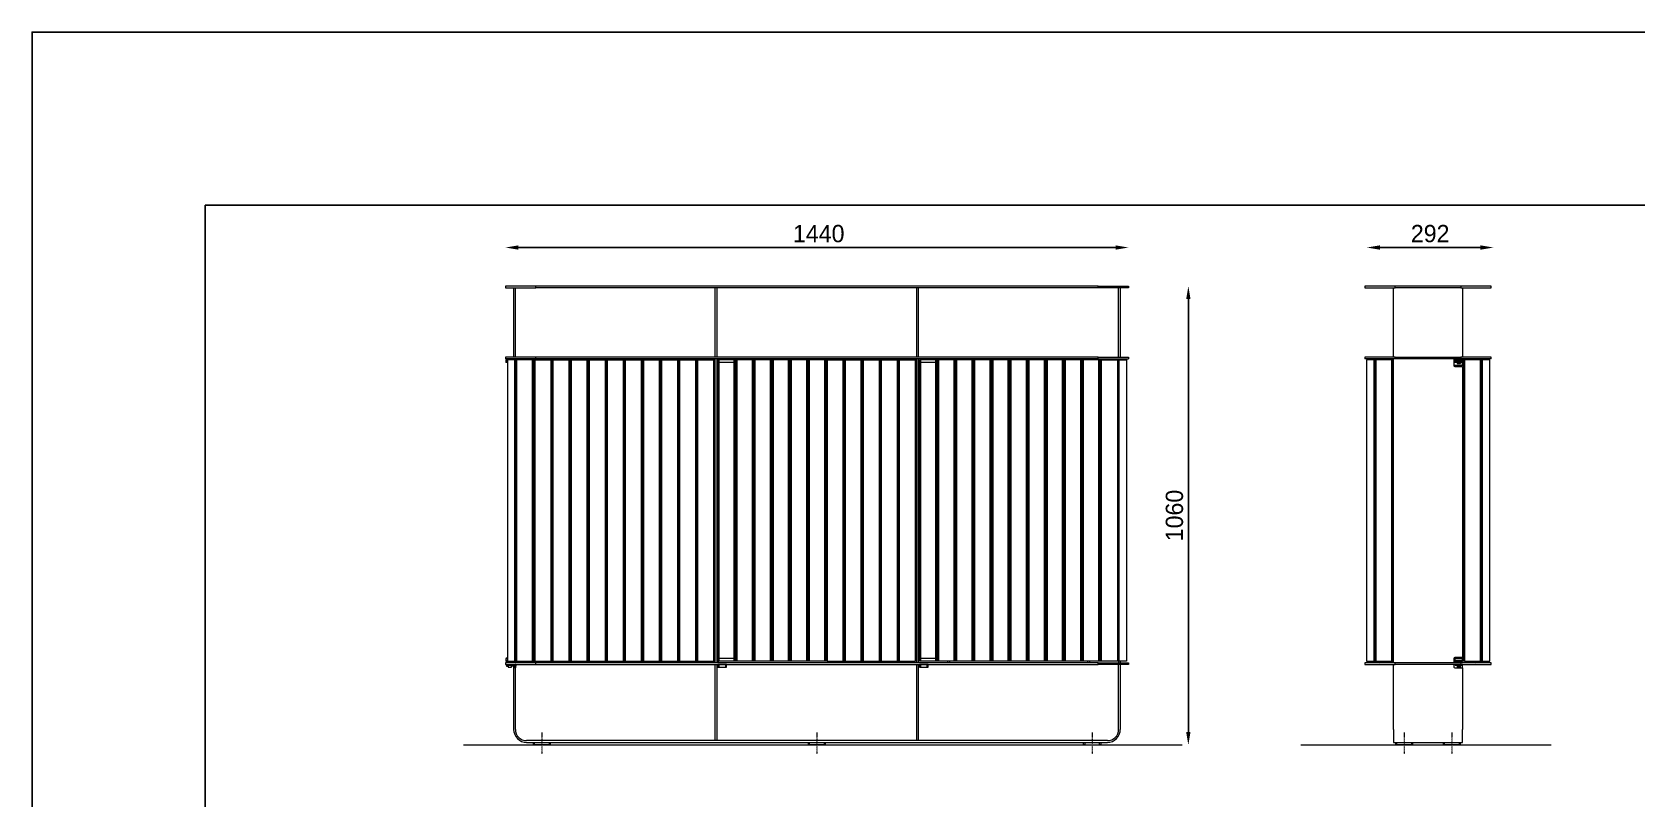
# Model space of a CAD drawing. Header units: millimetres. Extents: x 5064 to 11004, y 3085 to 7285.
# Drawn here: x 5064 to 8773, y 5514 to 7285 of the extents above; entities that cross this region are included whole.
import ezdxf

# ---------------------------------------------------------------- set-up
doc = ezdxf.new("R2010")
doc.units = ezdxf.units.MM
doc.header["$LTSCALE"] = 0.3
doc.linetypes.add('DashDot', pattern=[15, 9, -3, 0, -3])
doc.linetypes.add('INCONTINUOUS', pattern=[200000.001, 200000, -0.001])
for name, color, linetype in [('KOTY', 3, 'INCONTINUOUS'), ('OSY', 7, 'Continuous'), ('POSTAVY ATD', 8, 'Continuous')]:
    doc.layers.add(name, color=color, linetype=linetype)
doc.layers.add('Nekreslit', color=6, linetype='Continuous', plot=False)
doc.dimstyles.new('PROFI_CSN', dxfattribs={"dimscale": 0, "dimtxt": 3.5, "dimasz": 3, "dimexe": 1, "dimexo": 0, "dimgap": 1.5, "dimtad": 1, "dimlfac": -1, "dimdsep": 46, "dimtxsty": 'Standard', "dimcen": 0, "dimdle": 1, "dimclrd": 256, "dimclre": 256, "dimclrt": 256, "dimadec": 0, "dimazin": 0, "dimtfac": 0.6, "dimtmove": 0, "dimatfit": 1, "dimfxl": 1, "dimtolj": 1, "dimarcsym": 0})

# ---------------------------------------------------------------- blocks, each defined once
blk = doc.blocks.new('*D133')
at = {"layer": 'Defpoints', "color": 0, "transparency": 16777216}
for p in [(8441.1, 6787.7), (8149.1, 6698.7), (8441.1, 6698.7)]:
    blk.add_point(p, dxfattribs=at)
at = {"layer": 'KOTY', "color": 7, "lineweight": -2, "transparency": 16777216}
blk.add_line((8179.1, 6787.7), (8411.1, 6787.7), dxfattribs=at)
at = {"layer": 'KOTY', "color": 7, "transparency": 16777216}
for points in [[(8179.1, 6792.7), (8179.1, 6782.7), (8149.1, 6787.7)], [(8411.1, 6792.7), (8411.1, 6782.7), (8441.1, 6787.7)]]:
    blk.add_solid(points, dxfattribs=at)
at = {"layer": 'KOTY', "color": 7, "lineweight": 15, "transparency": 16777216, "insert": (8295.1, 6819.7), "char_height": 40, "attachment_point": 5}
blk.add_mtext('\\A1;292', dxfattribs=at)
blk = doc.blocks.new('*D184')
at = {"layer": 'Defpoints', "color": 0, "transparency": 16777216}
for p in [(6158.2, 6787.7), (6158.2, 6698.7), (7598.1, 6698.7)]:
    blk.add_point(p, dxfattribs=at)
at = {"layer": 'KOTY', "color": 7, "lineweight": -2, "transparency": 16777216}
blk.add_line((7568.1, 6787.7), (6188.2, 6787.7), dxfattribs=at)
at = {"layer": 'KOTY', "color": 7, "transparency": 16777216}
for points in [[(6188.2, 6792.7), (6188.2, 6782.7), (6158.2, 6787.7)], [(7568.1, 6792.7), (7568.1, 6782.7), (7598.1, 6787.7)]]:
    blk.add_solid(points, dxfattribs=at)
at = {"layer": 'KOTY', "color": 7, "lineweight": 15, "transparency": 16777216, "insert": (6882.2, 6819.7), "char_height": 40, "attachment_point": 5}
blk.add_mtext('\\A1;1440', dxfattribs=at)
blk = doc.blocks.new('*D188')
at = {"layer": 'Defpoints', "color": 0, "transparency": 16777216}
for p in [(7598.1, 6698.7), (7534.1, 5638.7), (7736.3, 5638.7)]:
    blk.add_point(p, dxfattribs=at)
at = {"layer": 'KOTY', "color": 7, "lineweight": -2, "transparency": 16777216}
blk.add_line((7736.3, 6668.7), (7736.3, 5668.7), dxfattribs=at)
at = {"layer": 'KOTY', "color": 7, "transparency": 16777216}
for points in [[(7731.3, 6668.7), (7741.3, 6668.7), (7736.3, 6698.7)], [(7731.3, 5668.7), (7741.3, 5668.7), (7736.3, 5638.7)]]:
    blk.add_solid(points, dxfattribs=at)
at = {"layer": 'KOTY', "color": 7, "lineweight": 15, "transparency": 16777216, "insert": (7704.3, 6168.7), "char_height": 40, "attachment_point": 5, "rotation": 90}
blk.add_mtext('\\A1;1060', dxfattribs=at)

msp = doc.modelspace()

# ---------------------------------------------------------------- linework, layer by layer
at = {"color": 7, "linetype": 'Continuous', "lineweight": 15}
for p, q in [((6158.2, 6698.7), (6158.2, 6694.7)), ((6228.2, 6698.7), (6158.2, 6698.7)), ((6158.2, 6694.7), (6228.2, 6694.7)), ((6177.2, 6694.7), (6177.2, 6534.7)), ((6181.2, 6534.7), (6181.2, 6694.7)), ((6228.2, 6694.7), (6228.2, 6698.7)), ((7528.1, 6698.7), (6228.2, 6698.7)), ((7528.1, 6694.7), (6228.2, 6694.7)), ((6643.1, 6534.7), (6643.1, 6694.7)), ((6647.1, 6534.7), (6647.1, 6694.7)), ((7109.1, 6534.7), (7109.1, 6694.7)), ((7113.1, 6534.7), (7113.1, 6694.7)), ((7528.1, 6694.7), (7528.1, 6698.7)), ((7528.1, 6698.7), (7598.1, 6698.7)), ((7598.1, 6694.7), (7528.1, 6694.7)), ((7575.1, 6534.7), (7575.1, 6694.7)), ((7579.1, 6694.7), (7579.1, 6534.7)), ((7598.1, 6698.7), (7598.1, 6694.7)), ((8144.1, 6698.7), (8144.1, 6694.7)), ((8214.1, 6698.7), (8144.1, 6698.7)), ((8144.1, 6694.7), (8214.1, 6694.7)), ((8210.1, 6534.7), (8210.1, 6694.7)), ((8214.1, 6694.7), (8214.1, 6698.7)), ((8366.1, 6698.7), (8214.1, 6698.7)), ((8366.1, 6694.7), (8214.1, 6694.7)), ((8366.1, 6698.7), (8366.1, 6694.7)), ((8436.1, 6698.7), (8366.1, 6698.7)), ((8366.1, 6694.7), (8436.1, 6694.7)), ((8370.1, 6694.7), (8370.1, 6534.7)), ((8436.1, 6694.7), (8436.1, 6698.7)), ((6158.2, 6534.7), (6158.2, 6530.7)), ((6228.2, 6534.7), (6158.2, 6534.7)), ((6228.2, 6530.7), (6158.2, 6530.7)), ((6159.2, 6528.1), (6159.2, 6526.1)), ((6162.7, 6528.1), (6159.2, 6528.1)), ((6160.9, 6529.1), (6160.9, 6528.1)), ((6160.9, 6529.1), (6175.4, 6529.1)), ((6162.6, 6528.1), (6162.6, 5832.1)), ((6162.7, 6528.1), (6162.6, 6528.1)), ((6162.7, 6528.1), (6162.7, 5832.1)), ((6179.7, 6528.1), (6162.7, 6528.1)), ((6164.2, 6530.7), (6164.2, 6529.1)), ((6172.2, 6529.1), (6172.2, 6530.7)), ((6175.4, 6528.1), (6175.4, 6529.1)), ((6177.2, 6530.7), (6177.2, 6528.1)), ((6179.7, 5832.1), (6179.7, 6528.1)), ((6183.1, 6528.1), (6179.7, 6528.1)), ((6181, 6530.7), (6181, 6530.5)), ((6181.2, 6530.5), (6181, 6530.5)), ((6181.2, 6530.5), (6181.2, 6528.1)), ((6183.1, 6528.1), (6183.2, 6528.1)), ((6183.1, 5832.1), (6183.1, 6528.1)), ((6184, 6528.1), (6183.2, 6528.1)), ((6184, 6528.1), (6184, 5832.1)), ((6220.9, 6528.1), (6184, 6528.1)), ((6220.9, 5832.1), (6220.9, 6528.1)), ((6220.9, 6528.1), (6223.1, 6528.1)), ((6224.9, 6528.1), (6223.1, 6528.1)), ((6223.1, 5832.1), (6223.1, 6528.1)), ((6224.9, 6528.1), (6224.9, 5832.1)), ((6224.9, 6528.1), (6226.9, 6528.1)), ((6226.9, 5832.1), (6226.9, 6528.1)), ((6226.9, 6528.1), (6262.9, 6528.1)), ((6228.2, 6530.7), (6228.2, 6534.7)), ((7528.1, 6534.7), (6228.2, 6534.7)), ((7528.1, 6530.7), (6228.2, 6530.7)), ((6262.9, 6528.1), (6262.9, 5832.1)), ((6262.9, 6528.1), (6264.9, 6528.1)), ((6266.7, 6528.1), (6264.9, 6528.1)), ((6264.9, 5832.1), (6264.9, 6528.1)), ((6266.7, 6528.1), (6266.7, 5832.1)), ((6266.7, 6528.1), (6268.7, 6528.1)), ((6268.7, 5832.1), (6268.7, 6528.1)), ((6268.7, 6528.1), (6304.7, 6528.1)), ((6304.7, 6528.1), (6304.7, 5832.1)), ((6304.7, 6528.1), (6306.7, 6528.1)), ((6308.5, 6528.1), (6306.7, 6528.1)), ((6306.7, 5832.1), (6306.7, 6528.1)), ((6308.5, 6528.1), (6308.5, 5832.1)), ((6308.5, 6528.1), (6310.5, 6528.1)), ((6310.5, 5832.1), (6310.5, 6528.1)), ((6310.5, 6528.1), (6346.5, 6528.1)), ((6346.5, 6528.1), (6346.5, 5832.1)), ((6346.5, 6528.1), (6348.5, 6528.1)), ((6350.3, 6528.1), (6348.5, 6528.1)), ((6348.5, 5832.1), (6348.5, 6528.1)), ((6350.3, 6528.1), (6350.3, 5832.1)), ((6350.3, 6528.1), (6352.3, 6528.1)), ((6352.3, 5832.1), (6352.3, 6528.1)), ((6352.3, 6528.1), (6388.3, 6528.1)), ((6388.3, 6528.1), (6388.3, 5832.1)), ((6388.3, 6528.1), (6390.3, 6528.1)), ((6392.1, 6528.1), (6390.3, 6528.1)), ((6390.3, 5832.1), (6390.3, 6528.1)), ((6392.1, 6528.1), (6392.1, 5832.1)), ((6392.1, 6528.1), (6394.1, 6528.1)), ((6394.1, 5832.1), (6394.1, 6528.1)), ((6394.1, 6528.1), (6430.1, 6528.1)), ((6430.1, 6528.1), (6430.1, 5832.1)), ((6430.1, 6528.1), (6432.1, 6528.1)), ((6433.9, 6528.1), (6432.1, 6528.1)), ((6432.1, 5832.1), (6432.1, 6528.1)), ((6433.9, 6528.1), (6433.9, 5832.1)), ((6433.9, 6528.1), (6435.9, 6528.1)), ((6435.9, 5832.1), (6435.9, 6528.1)), ((6435.9, 6528.1), (6471.9, 6528.1)), ((6471.9, 6528.1), (6471.9, 5832.1)), ((6471.9, 6528.1), (6473.9, 6528.1)), ((6475.7, 6528.1), (6473.9, 6528.1)), ((6473.9, 5832.1), (6473.9, 6528.1)), ((6475.7, 6528.1), (6475.7, 5832.1)), ((6475.7, 6528.1), (6477.7, 6528.1)), ((6477.7, 5832.1), (6477.7, 6528.1)), ((6477.7, 6528.1), (6513.7, 6528.1)), ((6513.7, 6528.1), (6513.7, 5832.1)), ((6513.7, 6528.1), (6515.7, 6528.1)), ((6517.5, 6528.1), (6515.7, 6528.1)), ((6515.7, 5832.1), (6515.7, 6528.1)), ((6517.5, 6528.1), (6517.5, 5832.1)), ((6517.5, 6528.1), (6519.5, 6528.1)), ((6519.5, 5832.1), (6519.5, 6528.1)), ((6519.5, 6528.1), (6555.5, 6528.1)), ((6555.5, 6528.1), (6555.5, 5832.1)), ((6555.5, 6528.1), (6557.5, 6528.1)), ((6559.3, 6528.1), (6557.5, 6528.1)), ((6557.5, 5832.1), (6557.5, 6528.1)), ((6559.3, 6528.1), (6559.3, 5832.1)), ((6559.3, 6528.1), (6561.3, 6528.1)), ((6561.3, 5832.1), (6561.3, 6528.1)), ((6561.3, 6528.1), (6597.3, 6528.1)), ((6597.3, 6528.1), (6597.3, 5832.1)), ((6597.3, 6528.1), (6599.3, 6528.1)), ((6601.1, 6528.1), (6599.3, 6528.1)), ((6599.3, 5832.1), (6599.3, 6528.1)), ((6601.1, 6528.1), (6601.1, 5832.1)), ((6601.1, 6528.1), (6603.1, 6528.1)), ((6603.1, 5832.1), (6603.1, 6528.1)), ((6603.1, 6528.1), (6639.1, 6528.1)), ((6639.1, 6528.1), (6639.1, 5832.1)), ((6639.1, 6528.1), (6641.1, 6528.1)), ((6641.1, 6528.1), (6641.1, 5832.1)), ((6643.1, 5828.7), (6643.1, 6530.7)), ((6647.1, 5828.7), (6647.1, 6530.7)), ((6649.1, 5832.1), (6649.1, 6528.1)), ((6651.1, 6528.1), (6649.1, 6528.1)), ((6651.1, 6528.1), (6651.1, 5832.1)), ((6687.1, 6528.1), (6651.1, 6528.1)), ((6687.1, 5832.1), (6687.1, 6528.1)), ((6689.1, 6528.1), (6687.1, 6528.1)), ((6689.1, 6528.1), (6690.9, 6528.1)), ((6689.1, 6528.1), (6689.1, 5832.1)), ((6689.1, 6528.1), (6689.1, 5832.1)), ((6690.9, 5832.1), (6690.9, 6528.1)), ((6692.9, 6528.1), (6690.9, 6528.1)), ((6692.9, 6528.1), (6692.9, 5832.1)), ((6728.9, 6528.1), (6692.9, 6528.1)), ((6728.9, 5832.1), (6728.9, 6528.1)), ((6730.9, 6528.1), (6728.9, 6528.1)), ((6730.9, 6528.1), (6732.7, 6528.1)), ((6730.9, 6528.1), (6730.9, 5832.1)), ((6732.7, 5832.1), (6732.7, 6528.1)), ((6734.7, 6528.1), (6732.7, 6528.1)), ((6734.7, 6528.1), (6734.7, 5832.1)), ((6770.7, 6528.1), (6734.7, 6528.1)), ((6770.7, 5832.1), (6770.7, 6528.1)), ((6772.7, 6528.1), (6770.7, 6528.1)), ((6772.7, 6528.1), (6774.5, 6528.1)), ((6772.7, 6528.1), (6772.7, 5832.1)), ((6774.5, 5832.1), (6774.5, 6528.1)), ((6776.5, 6528.1), (6774.5, 6528.1)), ((6776.5, 6528.1), (6776.5, 5832.1)), ((6812.5, 6528.1), (6776.5, 6528.1)), ((6812.5, 5832.1), (6812.5, 6528.1)), ((6814.5, 6528.1), (6812.5, 6528.1)), ((6814.5, 6528.1), (6816.3, 6528.1)), ((6814.5, 6528.1), (6814.5, 5832.1)), ((6816.3, 5832.1), (6816.3, 6528.1)), ((6818.3, 6528.1), (6816.3, 6528.1)), ((6818.3, 6528.1), (6818.3, 5832.1)), ((6854.3, 6528.1), (6818.3, 6528.1)), ((6854.3, 5832.1), (6854.3, 6528.1)), ((6856.3, 6528.1), (6854.3, 6528.1)), ((6856.3, 6528.1), (6858.1, 6528.1)), ((6856.3, 6528.1), (6856.3, 5832.1)), ((6858.1, 5832.1), (6858.1, 6528.1)), ((6860.1, 6528.1), (6858.1, 6528.1)), ((6896.1, 6528.1), (6860.1, 6528.1)), ((6860.1, 6528.1), (6860.1, 5832.1)), ((6896.1, 5832.1), (6896.1, 6528.1)), ((6898.1, 6528.1), (6896.1, 6528.1)), ((6898.1, 6528.1), (6899.9, 6528.1)), ((6898.1, 6528.1), (6898.1, 5832.1)), ((6899.9, 5832.1), (6899.9, 6528.1)), ((6901.9, 6528.1), (6899.9, 6528.1)), ((6901.9, 6528.1), (6901.9, 5832.1)), ((6901.9, 6528.1), (6937.9, 6528.1)), ((6937.9, 6528.1), (6937.9, 5832.1)), ((6937.9, 6528.1), (6939.9, 6528.1)), ((6941.7, 6528.1), (6939.9, 6528.1)), ((6939.9, 5832.1), (6939.9, 6528.1)), ((6941.7, 6528.1), (6941.7, 5832.1)), ((6941.7, 6528.1), (6943.7, 6528.1)), ((6943.7, 5832.1), (6943.7, 6528.1)), ((6943.7, 6528.1), (6979.7, 6528.1)), ((6979.7, 6528.1), (6979.7, 5832.1)), ((6979.7, 6528.1), (6981.7, 6528.1)), ((6983.5, 6528.1), (6981.7, 6528.1)), ((6981.7, 5832.1), (6981.7, 6528.1)), ((6983.5, 6528.1), (6983.5, 5832.1)), ((6983.5, 6528.1), (6985.5, 6528.1)), ((6985.5, 5832.1), (6985.5, 6528.1)), ((6985.5, 6528.1), (7021.5, 6528.1)), ((7021.5, 6528.1), (7021.5, 5832.1)), ((7021.5, 6528.1), (7023.5, 6528.1)), ((7025.3, 6528.1), (7023.5, 6528.1)), ((7023.5, 5832.1), (7023.5, 6528.1)), ((7025.3, 6528.1), (7025.3, 5832.1)), ((7025.3, 6528.1), (7027.3, 6528.1)), ((7027.3, 5832.1), (7027.3, 6528.1)), ((7027.3, 6528.1), (7063.3, 6528.1)), ((7063.3, 6528.1), (7063.3, 5832.1)), ((7063.3, 6528.1), (7065.3, 6528.1)), ((7067.1, 6528.1), (7065.3, 6528.1)), ((7065.3, 5832.1), (7065.3, 6528.1)), ((7067.1, 6528.1), (7067.1, 5832.1)), ((7067.1, 6528.1), (7067.1, 5832.1)), ((7067.1, 6528.1), (7069.1, 6528.1)), ((7069.1, 5832.1), (7069.1, 6528.1)), ((7069.1, 6528.1), (7105.1, 6528.1)), ((7105.1, 6528.1), (7105.1, 5832.1)), ((7105.1, 6528.1), (7107.1, 6528.1)), ((7107.1, 5832.1), (7107.1, 6528.1)), ((7109.1, 5828.7), (7109.1, 6530.7)), ((7113.1, 5828.7), (7113.1, 6530.7)), ((7117.1, 6528.1), (7115.1, 6528.1)), ((7115.1, 6528.1), (7115.1, 5832.1)), ((7117.1, 6528.1), (7117.1, 5832.1)), ((7153.1, 6528.1), (7117.1, 6528.1)), ((7153.1, 5832.1), (7153.1, 6528.1)), ((7155.1, 6528.1), (7153.1, 6528.1)), ((7155.1, 6528.1), (7156.9, 6528.1)), ((7155.1, 6528.1), (7155.1, 5832.1)), ((7156.9, 5832.1), (7156.9, 6528.1)), ((7158.9, 6528.1), (7156.9, 6528.1)), ((7158.9, 6528.1), (7158.9, 5832.1)), ((7194.9, 6528.1), (7158.9, 6528.1)), ((7194.9, 5832.1), (7194.9, 6528.1)), ((7196.9, 6528.1), (7194.9, 6528.1)), ((7196.9, 6528.1), (7198.7, 6528.1)), ((7196.9, 6528.1), (7196.9, 5832.1)), ((7198.7, 5832.1), (7198.7, 6528.1)), ((7200.7, 6528.1), (7198.7, 6528.1)), ((7200.7, 6528.1), (7200.7, 5832.1)), ((7236.7, 6528.1), (7200.7, 6528.1)), ((7236.7, 5832.1), (7236.7, 6528.1)), ((7238.7, 6528.1), (7236.7, 6528.1)), ((7238.7, 6528.1), (7240.5, 6528.1)), ((7238.7, 6528.1), (7238.7, 5832.1)), ((7240.5, 5832.1), (7240.5, 6528.1)), ((7242.5, 6528.1), (7240.5, 6528.1)), ((7242.5, 6528.1), (7242.5, 5832.1)), ((7278.5, 6528.1), (7242.5, 6528.1)), ((7278.5, 5832.1), (7278.5, 6528.1)), ((7280.5, 6528.1), (7278.5, 6528.1)), ((7280.5, 6528.1), (7282.3, 6528.1)), ((7280.5, 6528.1), (7280.5, 5832.1)), ((7282.3, 5832.1), (7282.3, 6528.1)), ((7284.3, 6528.1), (7282.3, 6528.1)), ((7284.3, 6528.1), (7284.3, 5832.1)), ((7320.3, 6528.1), (7284.3, 6528.1)), ((7320.3, 5832.1), (7320.3, 6528.1)), ((7322.3, 6528.1), (7320.3, 6528.1)), ((7322.3, 6528.1), (7324.1, 6528.1)), ((7322.3, 6528.1), (7322.3, 5832.1)), ((7324.1, 5832.1), (7324.1, 6528.1)), ((7326.1, 6528.1), (7324.1, 6528.1)), ((7362.1, 6528.1), (7326.1, 6528.1)), ((7326.1, 6528.1), (7326.1, 5832.1)), ((7362.1, 5832.1), (7362.1, 6528.1)), ((7364.1, 6528.1), (7362.1, 6528.1)), ((7364.1, 6528.1), (7365.9, 6528.1)), ((7364.1, 6528.1), (7364.1, 5832.1)), ((7365.9, 5832.1), (7365.9, 6528.1)), ((7367.9, 6528.1), (7365.9, 6528.1)), ((7367.9, 6528.1), (7367.9, 5832.1)), ((7403.9, 6528.1), (7367.9, 6528.1)), ((7403.9, 5832.1), (7403.9, 6528.1)), ((7405.9, 6528.1), (7403.9, 6528.1)), ((7405.9, 6528.1), (7407.7, 6528.1)), ((7405.9, 6528.1), (7405.9, 5832.1)), ((7407.7, 5832.1), (7407.7, 6528.1)), ((7409.7, 6528.1), (7407.7, 6528.1)), ((7445.7, 6528.1), (7409.7, 6528.1)), ((7409.7, 6528.1), (7409.7, 5832.1)), ((7445.7, 5832.1), (7445.7, 6528.1)), ((7447.7, 6528.1), (7445.7, 6528.1)), ((7447.7, 6528.1), (7449.5, 6528.1)), ((7447.7, 6528.1), (7447.7, 5832.1)), ((7449.5, 5832.1), (7449.5, 6528.1)), ((7451.5, 6528.1), (7449.5, 6528.1)), ((7487.5, 6528.1), (7451.5, 6528.1)), ((7451.5, 6528.1), (7451.5, 5832.1)), ((7487.5, 5832.1), (7487.5, 6528.1)), ((7489.5, 6528.1), (7487.5, 6528.1)), ((7489.5, 6528.1), (7491.3, 6528.1)), ((7489.5, 6528.1), (7489.5, 5832.1)), ((7491.3, 5832.1), (7491.3, 6528.1)), ((7493.3, 6528.1), (7491.3, 6528.1)), ((7529.3, 6528.1), (7493.3, 6528.1)), ((7493.3, 6528.1), (7493.3, 5832.1)), ((7528.1, 6530.7), (7528.1, 6534.7)), ((7528.1, 6534.7), (7598.1, 6534.7)), ((7528.1, 6530.7), (7598.1, 6530.7)), ((7529.3, 5832.1), (7529.3, 6528.1)), ((7531.3, 6528.1), (7529.3, 6528.1)), ((7531.3, 6528.1), (7533.1, 6528.1)), ((7531.3, 6528.1), (7531.3, 5832.1)), ((7533.1, 5832.1), (7533.1, 6528.1)), ((7535.4, 6528.1), (7533.1, 6528.1)), ((7535.4, 5832.1), (7535.4, 6528.1)), ((7535.4, 6528.1), (7572.3, 6528.1)), ((7572.3, 6528.1), (7573.1, 6528.1)), ((7572.3, 6528.1), (7572.3, 5832.1)), ((7573.1, 6528.1), (7573.1, 6528.1)), ((7573.1, 5832.1), (7573.1, 6528.1)), ((7573.1, 6528.1), (7576.6, 6528.1)), ((7575.1, 6530.7), (7575.1, 6528.1)), ((7576.6, 5832.1), (7576.6, 6528.1)), ((7576.6, 6528.1), (7593.6, 6528.1)), ((7579.1, 6530.7), (7579.1, 6528.1)), ((7593.6, 6528.1), (7593.6, 5832.1)), ((7593.6, 6528.1), (7593.7, 6528.1)), ((7593.7, 6528.1), (7593.7, 5832.1)), ((7598.1, 6534.7), (7598.1, 6530.7)), ((8144.1, 6534.7), (8144.1, 6530.7)), ((8214.1, 6534.7), (8144.1, 6534.7)), ((8214.1, 6530.7), (8144.1, 6530.7)), ((8148.1, 6528.1), (8148.1, 5832.1)), ((8148.1, 6528.1), (8148.6, 6528.1)), ((8165.6, 6528.1), (8148.6, 6528.1)), ((8148.6, 6528.1), (8148.6, 6528.1)), ((8165.6, 5832.1), (8165.6, 6528.1)), ((8169.1, 6528.1), (8165.6, 6528.1)), ((8169.1, 5832.1), (8169.1, 6528.1)), ((8169.2, 6528.1), (8169.2, 5832.1)), ((8169.9, 6528.1), (8169.2, 6528.1)), ((8169.9, 6528.1), (8169.9, 5832.1)), ((8206.8, 6528.1), (8169.9, 6528.1)), ((8206.8, 5832.1), (8206.8, 6528.1)), ((8206.8, 6528.1), (8209.1, 6528.1)), ((8209.1, 5832.1), (8209.1, 6528.1)), ((8210.1, 5828.7), (8210.1, 6530.7)), ((8214.1, 6530.7), (8214.1, 6534.7)), ((8214.1, 6534.7), (8366.1, 6534.7)), ((8366.1, 6530.7), (8214.1, 6530.7)), ((8350.1, 6530.7), (8350.1, 6514.7)), ((8357.1, 6530.5), (8350.1, 6530.5)), ((8352.1, 6528.1), (8352.1, 6526.1)), ((8370.1, 6528.1), (8352.1, 6528.1)), ((8353.8, 6529.1), (8353.8, 6528.1)), ((8353.8, 6529.1), (8361.1, 6529.1)), ((8357.1, 6530.7), (8357.1, 6529.1)), ((8361.1, 6529.1), (8368.3, 6529.1)), ((8365.1, 6529.1), (8365.1, 6530.7)), ((8370.1, 6530.5), (8365.1, 6530.5)), ((8366.1, 6534.7), (8366.1, 6530.7)), ((8436.1, 6534.7), (8366.1, 6534.7)), ((8436.1, 6530.7), (8366.1, 6530.7)), ((8368.3, 6528.1), (8368.3, 6529.1)), ((8370.1, 6530.5), (8370.1, 6530.7)), ((8370.1, 6528.1), (8370.1, 6530.5)), ((8370.1, 6526.1), (8370.1, 6528.1)), ((8370.1, 6528.1), (8372.1, 6528.1)), ((8372.1, 6528.1), (8372.1, 5832.1)), ((8374.3, 6528.1), (8372.1, 6528.1)), ((8374.3, 6528.1), (8374.3, 5832.1)), ((8411.3, 6528.1), (8374.3, 6528.1)), ((8411.3, 5832.1), (8411.3, 6528.1)), ((8411.9, 6528.1), (8411.3, 6528.1)), ((8411.9, 5832.1), (8411.9, 6528.1)), ((8412.1, 6528.1), (8412.1, 5832.1)), ((8415.6, 6528.1), (8412.1, 6528.1)), ((8415.6, 6528.1), (8415.6, 5832.1)), ((8432.6, 6528.1), (8415.6, 6528.1)), ((8432.6, 6528.1), (8433.1, 6528.1)), ((8432.6, 6528.1), (8432.6, 6528.1)), ((8433.1, 5832.1), (8433.1, 6528.1)), ((8436.1, 6530.7), (8436.1, 6534.7)), ((6159.2, 6526.1), (6159.2, 6522.1)), ((6159.2, 6526.1), (6162.7, 6526.1)), ((6162.7, 6522.1), (6159.2, 6522.1)), ((6651.1, 6522.1), (6649.1, 6522.1)), ((6687.1, 6522.1), (6651.1, 6522.1)), ((6689.1, 6522.1), (6687.1, 6522.1)), ((7117.1, 6522.1), (7115.1, 6522.1)), ((7153.1, 6522.1), (7117.1, 6522.1)), ((7155.1, 6522.1), (7153.1, 6522.1)), ((8169.1, 6523.1), (8169.2, 6523.1)), ((8210.1, 6525.6), (8209.1, 6525.6)), ((8350.1, 6515.7), (8372.1, 6515.7)), ((8352.1, 6526.1), (8370.1, 6526.1)), ((8352.1, 6526.1), (8352.1, 6522.1)), ((8370.1, 6522.1), (8352.1, 6522.1)), ((8352.1, 6512.7), (8370.1, 6512.7)), ((8357.1, 6522.1), (8357.1, 6520.2)), ((8357.1, 6520.2), (8357.6, 6519.7)), ((8357.1, 6520.2), (8365.1, 6520.2)), ((8357.6, 6519.7), (8364.6, 6519.7)), ((8364.6, 6519.7), (8365.1, 6520.2)), ((8365.1, 6520.2), (8365.1, 6522.1)), ((8370.1, 6526.1), (8372.1, 6526.1)), ((8370.1, 6522.1), (8370.1, 6526.1)), ((8370.1, 6515.7), (8370.1, 6522.1)), ((8372.1, 6522.1), (8370.1, 6522.1)), ((8370.1, 6512.7), (8370.1, 5840.7)), ((8412.1, 6523.1), (8411.9, 6523.1)), ((6264.9, 6485.1), (6266.7, 6485.1)), ((6306.7, 6485.1), (6308.5, 6485.1)), ((6348.5, 6485.1), (6350.3, 6485.1)), ((6390.3, 6485.1), (6392.1, 6485.1)), ((6432.1, 6485.1), (6433.9, 6485.1)), ((6473.9, 6485.1), (6475.7, 6485.1)), ((6515.7, 6485.1), (6517.5, 6485.1)), ((6557.5, 6485.1), (6559.3, 6485.1)), ((6732.7, 6485.1), (6730.9, 6485.1)), ((6774.5, 6485.1), (6772.7, 6485.1)), ((6816.3, 6485.1), (6814.5, 6485.1)), ((6858.1, 6485.1), (6856.3, 6485.1)), ((6899.9, 6485.1), (6898.1, 6485.1)), ((6939.9, 6485.1), (6941.7, 6485.1)), ((6981.7, 6485.1), (6983.5, 6485.1)), ((7023.5, 6485.1), (7025.3, 6485.1)), ((7198.7, 6485.1), (7196.9, 6485.1)), ((7240.5, 6485.1), (7238.7, 6485.1)), ((7282.3, 6485.1), (7280.5, 6485.1)), ((7324.1, 6485.1), (7322.3, 6485.1)), ((7365.9, 6485.1), (7364.1, 6485.1)), ((7407.7, 6485.1), (7405.9, 6485.1)), ((7449.5, 6485.1), (7447.7, 6485.1)), ((7491.3, 6485.1), (7489.5, 6485.1)), ((8169.1, 6488.1), (8169.2, 6488.1)), ((8209.1, 6488.1), (8210.1, 6488.1)), ((6266.7, 5875.1), (6264.9, 5875.1)), ((6308.5, 5875.1), (6306.7, 5875.1)), ((6350.3, 5875.1), (6348.5, 5875.1)), ((6392.1, 5875.1), (6390.3, 5875.1)), ((6433.9, 5875.1), (6432.1, 5875.1)), ((6475.7, 5875.1), (6473.9, 5875.1)), ((6517.5, 5875.1), (6515.7, 5875.1)), ((6559.3, 5875.1), (6557.5, 5875.1)), ((6730.9, 5875.1), (6732.7, 5875.1)), ((6772.7, 5875.1), (6774.5, 5875.1)), ((6814.5, 5875.1), (6816.3, 5875.1)), ((6856.3, 5875.1), (6858.1, 5875.1)), ((6898.1, 5875.1), (6899.9, 5875.1)), ((6941.7, 5875.1), (6939.9, 5875.1)), ((6983.5, 5875.1), (6981.7, 5875.1)), ((7025.3, 5875.1), (7023.5, 5875.1)), ((7196.9, 5875.1), (7198.7, 5875.1)), ((7238.7, 5875.1), (7240.5, 5875.1)), ((7280.5, 5875.1), (7282.3, 5875.1)), ((7322.3, 5875.1), (7324.1, 5875.1)), ((7364.1, 5875.1), (7365.9, 5875.1)), ((7405.9, 5875.1), (7407.7, 5875.1)), ((7447.7, 5875.1), (7449.5, 5875.1)), ((7489.5, 5875.1), (7491.3, 5875.1)), ((8169.1, 5872.1), (8169.2, 5872.1)), ((8210.1, 5872.1), (8209.1, 5872.1)), ((6158.2, 5828.7), (6158.2, 5824.7)), ((6228.2, 5828.7), (6158.2, 5828.7)), ((6158.2, 5824.7), (6228.2, 5824.7)), ((6159.2, 5838.1), (6159.2, 5834.1)), ((6162.7, 5838.1), (6159.2, 5838.1)), ((6159.2, 5834.1), (6159.2, 5832.1)), ((6162.7, 5834.1), (6159.2, 5834.1)), ((6159.2, 5832.1), (6162.7, 5832.1)), ((6160.2, 5832.1), (6160.2, 5830.4)), ((6160.2, 5830.4), (6160.2, 5828.7)), ((6160.2, 5830.4), (6176.2, 5830.4)), ((6160.2, 5824.7), (6160.2, 5823.1)), ((6160.2, 5823.1), (6162.5, 5823.1)), ((6162.2, 5841.1), (6161.2, 5840.1)), ((6161.2, 5840.1), (6161.2, 5838.1)), ((6162.6, 5840.1), (6161.2, 5840.1)), ((6162.7, 5822.5), (6161.2, 5822.5)), ((6162.7, 5841.1), (6162.2, 5841.1)), ((6162.5, 5823.1), (6176.2, 5823.1)), ((6162.7, 5832.1), (6162.6, 5832.1)), ((6162.7, 5832.1), (6179.7, 5832.1)), ((6162.7, 5822.5), (6164.3, 5822.5)), ((6164.2, 5823.1), (6164.2, 5822.6)), ((6164.2, 5822.6), (6164.3, 5822.6)), ((6164.3, 5822.6), (6164.3, 5821.6)), ((6172.1, 5822.5), (6179.6, 5822.5)), ((6172.2, 5822.6), (6172.2, 5823.1)), ((6176.2, 5830.4), (6176.2, 5832.1)), ((6176.2, 5828.7), (6176.2, 5830.4)), ((6176.2, 5823.1), (6176.2, 5824.7)), ((6177.2, 5832.1), (6177.2, 5828.7)), ((6177.2, 5824.7), (6177.2, 5822.5)), ((6179.6, 5822.5), (6182.1, 5822.5)), ((6179.7, 5832.1), (6183.1, 5832.1)), ((6180.3, 5820.8), (6180.3, 5822.3)), ((6181, 5824.5), (6181, 5824.7)), ((6181.2, 5824.5), (6181, 5824.5)), ((6181.2, 5832.1), (6181.2, 5828.7)), ((6181.2, 5824.5), (6181.2, 5822.5)), ((6182.1, 5822.5), (6182.1, 5820.7)), ((6182.8, 5820.8), (6182.8, 5822.3)), ((6183.3, 5837.1), (6183.1, 5837.1)), ((6183.1, 5834.6), (6183.3, 5834.6)), ((6183.2, 5834.1), (6183.1, 5834.1)), ((6183.2, 5832.1), (6183.1, 5832.1)), ((6183.3, 5834.1), (6183.2, 5834.1)), ((6183.2, 5834.1), (6183.2, 5832.1)), ((6183.2, 5832.1), (6183.3, 5832.1)), ((6183.3, 5832.1), (6184, 5832.1)), ((6184, 5832.1), (6220.9, 5832.1)), ((6220.9, 5832.1), (6223.1, 5832.1)), ((6223.1, 5832.1), (6224.9, 5832.1)), ((6224.9, 5832.1), (6226.9, 5832.1)), ((6226.9, 5832.1), (6262.9, 5832.1)), ((6228.2, 5824.7), (6228.2, 5828.7)), ((7528.1, 5828.7), (6228.2, 5828.7)), ((6228.2, 5824.7), (7528.1, 5824.7)), ((6248.4, 5832.1), (6248.4, 5828.7)), ((6252.4, 5828.7), (6252.4, 5832.1)), ((6262.9, 5832.1), (6264.9, 5832.1)), ((6264.9, 5832.1), (6266.7, 5832.1)), ((6266.7, 5832.1), (6268.7, 5832.1)), ((6268.7, 5832.1), (6304.7, 5832.1)), ((6304.7, 5832.1), (6306.7, 5832.1)), ((6306.7, 5832.1), (6308.5, 5832.1)), ((6308.5, 5832.1), (6310.5, 5832.1)), ((6310.5, 5832.1), (6346.5, 5832.1)), ((6346.5, 5832.1), (6348.5, 5832.1)), ((6348.5, 5832.1), (6350.3, 5832.1)), ((6350.3, 5832.1), (6352.3, 5832.1)), ((6352.3, 5832.1), (6388.3, 5832.1)), ((6388.3, 5832.1), (6390.3, 5832.1)), ((6390.3, 5832.1), (6392.1, 5832.1)), ((6392.1, 5832.1), (6394.1, 5832.1)), ((6394.1, 5832.1), (6430.1, 5832.1)), ((6430.1, 5832.1), (6432.1, 5832.1)), ((6432.1, 5832.1), (6433.9, 5832.1)), ((6433.9, 5832.1), (6435.9, 5832.1)), ((6435.9, 5832.1), (6471.9, 5832.1)), ((6471.9, 5832.1), (6473.9, 5832.1)), ((6473.9, 5832.1), (6475.7, 5832.1)), ((6475.7, 5832.1), (6477.7, 5832.1)), ((6477.7, 5832.1), (6513.7, 5832.1)), ((6513.7, 5832.1), (6515.7, 5832.1)), ((6515.7, 5832.1), (6517.5, 5832.1)), ((6517.5, 5832.1), (6519.5, 5832.1)), ((6519.5, 5832.1), (6555.5, 5832.1)), ((6555.5, 5832.1), (6557.5, 5832.1)), ((6557.5, 5832.1), (6559.3, 5832.1)), ((6559.3, 5832.1), (6561.3, 5832.1)), ((6561.3, 5832.1), (6597.3, 5832.1)), ((6572, 5832.1), (6572, 5828.7)), ((6576, 5828.7), (6576, 5832.1)), ((6597.3, 5832.1), (6599.3, 5832.1)), ((6599.3, 5832.1), (6601.1, 5832.1)), ((6601.1, 5832.1), (6603.1, 5832.1)), ((6603.1, 5832.1), (6639.1, 5832.1)), ((6639.1, 5832.1), (6641.1, 5832.1)), ((6643.2, 5648.7), (6643.2, 5824.7)), ((6647.2, 5648.7), (6647.2, 5824.7)), ((6649.1, 5838.1), (6651.1, 5838.1)), ((6649.1, 5832.1), (6651.1, 5832.1)), ((6687.1, 5838.1), (6651.1, 5838.1)), ((6687.1, 5832.1), (6651.1, 5832.1)), ((6651.1, 5824.7), (6651.1, 5818.7)), ((6667.2, 5818.7), (6667.2, 5824.7)), ((6689.1, 5838.1), (6687.1, 5838.1)), ((6689.1, 5832.1), (6687.1, 5832.1)), ((6690.9, 5832.1), (6689.1, 5832.1)), ((6692.9, 5832.1), (6690.9, 5832.1)), ((6728.9, 5832.1), (6692.9, 5832.1)), ((6730.9, 5832.1), (6728.9, 5832.1)), ((6732.7, 5832.1), (6730.9, 5832.1)), ((6734.7, 5832.1), (6732.7, 5832.1)), ((6770.7, 5832.1), (6734.7, 5832.1)), ((6772.7, 5832.1), (6770.7, 5832.1)), ((6774.5, 5832.1), (6772.7, 5832.1)), ((6776.5, 5832.1), (6774.5, 5832.1)), ((6812.5, 5832.1), (6776.5, 5832.1)), ((6814.5, 5832.1), (6812.5, 5832.1)), ((6816.3, 5832.1), (6814.5, 5832.1)), ((6818.3, 5832.1), (6816.3, 5832.1)), ((6854.3, 5832.1), (6818.3, 5832.1)), ((6856.3, 5832.1), (6854.3, 5832.1)), ((6858.1, 5832.1), (6856.3, 5832.1)), ((6860.1, 5832.1), (6858.1, 5832.1)), ((6896.1, 5832.1), (6860.1, 5832.1)), ((6898.1, 5832.1), (6896.1, 5832.1)), ((6899.9, 5832.1), (6898.1, 5832.1)), ((6901.9, 5832.1), (6899.9, 5832.1)), ((6901.9, 5832.1), (6937.9, 5832.1)), ((6937.9, 5832.1), (6939.9, 5832.1)), ((6939.9, 5832.1), (6941.7, 5832.1)), ((6941.7, 5832.1), (6943.7, 5832.1)), ((6943.7, 5832.1), (6979.7, 5832.1)), ((6979.7, 5832.1), (6981.7, 5832.1)), ((6981.7, 5832.1), (6983.5, 5832.1)), ((6983.5, 5832.1), (6985.5, 5832.1)), ((6985.5, 5832.1), (7021.5, 5832.1)), ((7021.5, 5832.1), (7023.5, 5832.1)), ((7023.5, 5832.1), (7025.3, 5832.1)), ((7025.3, 5832.1), (7027.3, 5832.1)), ((7027.3, 5832.1), (7063.3, 5832.1)), ((7063.3, 5832.1), (7065.3, 5832.1)), ((7065.3, 5832.1), (7067.1, 5832.1)), ((7067.1, 5832.1), (7069.1, 5832.1)), ((7069.1, 5832.1), (7105.1, 5832.1)), ((7107.1, 5832.1), (7105.1, 5832.1)), ((7109.1, 5648.7), (7109.1, 5824.7)), ((7113.1, 5648.7), (7113.1, 5824.7)), ((7117.1, 5838.1), (7115.1, 5838.1)), ((7117.1, 5832.1), (7115.1, 5832.1)), ((7153.1, 5838.1), (7117.1, 5838.1)), ((7153.1, 5832.1), (7117.1, 5832.1)), ((7117.1, 5824.7), (7117.1, 5818.7)), ((7133.1, 5818.7), (7133.1, 5824.7)), ((7155.1, 5838.1), (7153.1, 5838.1)), ((7155.1, 5832.1), (7153.1, 5832.1)), ((7156.9, 5832.1), (7155.1, 5832.1)), ((7158.9, 5832.1), (7156.9, 5832.1)), ((7194.9, 5832.1), (7158.9, 5832.1)), ((7180.3, 5828.7), (7180.3, 5832.1)), ((7184.3, 5832.1), (7184.3, 5828.7)), ((7196.9, 5832.1), (7194.9, 5832.1)), ((7198.7, 5832.1), (7196.9, 5832.1)), ((7200.7, 5832.1), (7198.7, 5832.1)), ((7236.7, 5832.1), (7200.7, 5832.1)), ((7238.7, 5832.1), (7236.7, 5832.1)), ((7240.5, 5832.1), (7238.7, 5832.1)), ((7242.5, 5832.1), (7240.5, 5832.1)), ((7278.5, 5832.1), (7242.5, 5832.1)), ((7280.5, 5832.1), (7278.5, 5832.1)), ((7282.3, 5832.1), (7280.5, 5832.1)), ((7284.3, 5832.1), (7282.3, 5832.1)), ((7320.3, 5832.1), (7284.3, 5832.1)), ((7322.3, 5832.1), (7320.3, 5832.1)), ((7324.1, 5832.1), (7322.3, 5832.1)), ((7326.1, 5832.1), (7324.1, 5832.1)), ((7362.1, 5832.1), (7326.1, 5832.1)), ((7364.1, 5832.1), (7362.1, 5832.1)), ((7365.9, 5832.1), (7364.1, 5832.1)), ((7367.9, 5832.1), (7365.9, 5832.1)), ((7403.9, 5832.1), (7367.9, 5832.1)), ((7405.9, 5832.1), (7403.9, 5832.1)), ((7407.7, 5832.1), (7405.9, 5832.1)), ((7409.7, 5832.1), (7407.7, 5832.1)), ((7445.7, 5832.1), (7409.7, 5832.1)), ((7447.7, 5832.1), (7445.7, 5832.1)), ((7449.5, 5832.1), (7447.7, 5832.1)), ((7451.5, 5832.1), (7449.5, 5832.1)), ((7487.5, 5832.1), (7451.5, 5832.1)), ((7489.5, 5832.1), (7487.5, 5832.1)), ((7491.3, 5832.1), (7489.5, 5832.1)), ((7493.3, 5832.1), (7491.3, 5832.1)), ((7529.3, 5832.1), (7493.3, 5832.1)), ((7503.9, 5828.7), (7503.9, 5832.1)), ((7507.9, 5832.1), (7507.9, 5828.7)), ((7528.1, 5824.7), (7528.1, 5828.7)), ((7528.1, 5828.7), (7598.1, 5828.7)), ((7598.1, 5824.7), (7528.1, 5824.7)), ((7531.3, 5832.1), (7529.3, 5832.1)), ((7533.1, 5832.1), (7531.3, 5832.1)), ((7535.4, 5832.1), (7533.1, 5832.1)), ((7572.3, 5832.1), (7535.4, 5832.1)), ((7573, 5832.1), (7572.3, 5832.1)), ((7573.1, 5832.1), (7573, 5832.1)), ((7573.1, 5832.1), (7573.1, 5832.1)), ((7576.6, 5832.1), (7573.1, 5832.1)), ((7575.1, 5832.1), (7575.1, 5828.7)), ((7575.1, 5674.7), (7575.1, 5824.7)), ((7593.6, 5832.1), (7576.6, 5832.1)), ((7579.1, 5832.1), (7579.1, 5828.7)), ((7579.1, 5824.7), (7579.1, 5674.7)), ((7593.6, 5832.1), (7593.7, 5832.1)), ((7598.1, 5828.7), (7598.1, 5824.7)), ((8144.1, 5828.7), (8144.1, 5824.7)), ((8214.1, 5828.7), (8144.1, 5828.7)), ((8144.1, 5824.7), (8214.1, 5824.7)), ((8148.1, 5832.1), (8148.6, 5832.1)), ((8148.6, 5832.1), (8165.6, 5832.1)), ((8148.6, 5832.1), (8148.6, 5832.1)), ((8165.6, 5832.1), (8169.1, 5832.1)), ((8169.1, 5837.1), (8169.2, 5837.1)), ((8169.2, 5832.1), (8169.9, 5832.1)), ((8169.9, 5832.1), (8206.8, 5832.1)), ((8178.8, 5828.7), (8190.1, 5832.1)), ((8206.8, 5832.1), (8209.1, 5832.1)), ((8209.1, 5834.6), (8210.1, 5834.6)), ((8210.1, 5674.7), (8210.1, 5824.7)), ((8214.1, 5824.7), (8214.1, 5828.7)), ((8366.1, 5828.7), (8214.1, 5828.7)), ((8366.1, 5824.7), (8214.1, 5824.7)), ((8350.1, 5838.7), (8350.1, 5828.7)), ((8350.1, 5824.7), (8350.1, 5818.7)), ((8353.1, 5824.5), (8350.1, 5824.5)), ((8354.7, 5840.7), (8352.1, 5840.7)), ((8352.1, 5838.1), (8352.1, 5834.1)), ((8370.1, 5838.1), (8352.1, 5838.1)), ((8352.1, 5834.1), (8352.1, 5832.1)), ((8370.1, 5834.1), (8352.1, 5834.1)), ((8352.1, 5832.1), (8370.1, 5832.1)), ((8353.1, 5832.1), (8353.1, 5830.4)), ((8353.1, 5830.4), (8353.1, 5828.7)), ((8353.1, 5830.4), (8369.1, 5830.4)), ((8353.1, 5824.7), (8353.1, 5823.1)), ((8353.1, 5823.1), (8366.7, 5823.1)), ((8353.4, 5840.7), (8354.7, 5840.6)), ((8355.1, 5841.1), (8354.1, 5840.1)), ((8354.1, 5840.1), (8354.1, 5838.1)), ((8361.1, 5840.1), (8354.1, 5840.1)), ((8367.1, 5841.1), (8355.1, 5841.1)), ((8357.1, 5823.1), (8357.1, 5818.6)), ((8360.1, 5822.6), (8362.1, 5822.6)), ((8360.1, 5822.5), (8360.1, 5822.6)), ((8362, 5822.5), (8360.2, 5822.5)), ((8368.1, 5840.1), (8361.1, 5840.1)), ((8362.1, 5822.6), (8362.1, 5822.5)), ((8365.1, 5818.6), (8365.1, 5823.1)), ((8366.1, 5828.7), (8366.1, 5824.7)), ((8436.1, 5828.7), (8366.1, 5828.7)), ((8366.1, 5824.7), (8436.1, 5824.7)), ((8366.7, 5823.1), (8369.1, 5823.1)), ((8368.1, 5840.1), (8367.1, 5841.1)), ((8370.1, 5840.7), (8367.5, 5840.7)), ((8368.1, 5838.1), (8368.1, 5840.1)), ((8368.1, 5838.5), (8369.4, 5838.1)), ((8369.1, 5830.4), (8369.1, 5832.1)), ((8369.1, 5828.7), (8369.1, 5830.4)), ((8369.1, 5823.1), (8369.1, 5824.7)), ((8370.1, 5824.5), (8369.1, 5824.5)), ((8372.1, 5840.7), (8370.1, 5840.7)), ((8370.1, 5838.1), (8370.1, 5840.7)), ((8370.1, 5834.1), (8370.1, 5838.1)), ((8370.1, 5838.1), (8372.1, 5838.1)), ((8370.1, 5832.1), (8370.1, 5834.1)), ((8372.1, 5834.1), (8370.1, 5834.1)), ((8372.1, 5832.1), (8370.1, 5832.1)), ((8370.1, 5824.7), (8370.1, 5824.5)), ((8370.1, 5816.7), (8370.1, 5824.5)), ((8374.3, 5832.1), (8372.1, 5832.1)), ((8374.3, 5832.1), (8411.3, 5832.1)), ((8389.4, 5832.1), (8400.8, 5828.7)), ((8411.3, 5832.1), (8411.9, 5832.1)), ((8412.1, 5837.1), (8411.9, 5837.1)), ((8412.1, 5832.1), (8415.6, 5832.1)), ((8415.6, 5832.1), (8432.6, 5832.1)), ((8432.6, 5832.1), (8433.1, 5832.1)), ((8432.6, 5832.1), (8432.6, 5832.1)), ((8436.1, 5824.7), (8436.1, 5828.7)), ((6161.2, 5820.7), (6162.7, 5820.7)), ((6164.3, 5820.7), (6162.7, 5820.7)), ((6164.2, 5820.6), (6164.2, 5818.6)), ((6164.3, 5820.6), (6164.2, 5820.6)), ((6164.2, 5818.6), (6164.7, 5818.1)), ((6164.2, 5818.6), (6172.2, 5818.6)), ((6164.3, 5821.6), (6164.3, 5820.6)), ((6164.7, 5818.1), (6171.7, 5818.1)), ((6171.7, 5818.1), (6172.2, 5818.6)), ((6179.6, 5820.7), (6172.1, 5820.7)), ((6172.2, 5818.6), (6172.2, 5820.6)), ((6177.2, 5820.7), (6177.2, 5818.7)), ((6177.2, 5818.7), (6181.2, 5818.7)), ((6177.2, 5818.7), (6177.2, 5816.7)), ((6181.2, 5816.7), (6177.2, 5816.7)), ((6177.2, 5816.7), (6177.2, 5674.7)), ((6182.1, 5820.7), (6179.6, 5820.7)), ((6181.2, 5820.7), (6181.2, 5818.7)), ((6181.2, 5818.7), (6181.2, 5816.7)), ((6181.2, 5674.7), (6181.2, 5816.7)), ((8352.1, 5816.7), (8370.1, 5816.7)), ((8357.1, 5818.6), (8357.6, 5818.1)), ((8357.1, 5818.6), (8361.1, 5818.6)), ((8357.6, 5818.1), (8361.1, 5818.1)), ((8360.1, 5820.6), (8360.1, 5820.7)), ((8362.1, 5820.6), (8360.1, 5820.6)), ((8360.2, 5820.7), (8362, 5820.7)), ((8361.1, 5818.6), (8365.1, 5818.6)), ((8361.1, 5818.1), (8364.6, 5818.1)), ((8362.1, 5820.7), (8362.1, 5820.6)), ((8364.6, 5818.1), (8365.1, 5818.6)), ((8370.1, 5816.7), (8370.1, 5674.7)), ((8210.1, 5674.7), (8210.1, 5644.7)), ((8370.1, 5644.7), (8370.1, 5674.7)), ((7549.1, 5648.7), (6207.2, 5648.7)), ((6207.2, 5644.7), (7549.1, 5644.7)), ((6222.2, 5644.7), (6222.2, 5638.7)), ((6222.2, 5638.7), (6225.2, 5638.7)), ((6225.2, 5638.7), (6225.2, 5644.7)), ((6259.2, 5638.7), (6225.2, 5638.7)), ((6259.2, 5644.7), (6259.2, 5638.7)), ((6259.2, 5638.7), (6262.2, 5638.7)), ((6262.2, 5638.7), (6262.2, 5644.7)), ((6858.1, 5644.7), (6858.1, 5638.7)), ((6858.1, 5638.7), (6861.1, 5638.7)), ((6861.1, 5638.7), (6861.1, 5644.7)), ((6895.1, 5638.7), (6861.1, 5638.7)), ((6895.1, 5644.7), (6895.1, 5638.7)), ((6895.1, 5638.7), (6898.1, 5638.7)), ((6898.1, 5638.7), (6898.1, 5644.7)), ((7494.1, 5638.7), (7494.1, 5644.7)), ((7497.1, 5638.7), (7494.1, 5638.7)), ((7497.1, 5644.7), (7497.1, 5638.7)), ((7497.1, 5638.7), (7531.1, 5638.7)), ((7531.1, 5638.7), (7531.1, 5644.7)), ((7534.1, 5638.7), (7531.1, 5638.7)), ((7534.1, 5644.7), (7534.1, 5638.7)), ((8210.1, 5644.7), (8370.1, 5644.7)), ((8215.1, 5644.7), (8215.1, 5638.7)), ((8215.1, 5638.7), (8218.1, 5638.7)), ((8218.1, 5638.7), (8218.1, 5644.7)), ((8252.1, 5638.7), (8218.1, 5638.7)), ((8252.1, 5644.7), (8252.1, 5638.7)), ((8252.1, 5638.7), (8255.1, 5638.7)), ((8255.1, 5638.7), (8255.1, 5644.7)), ((8325.1, 5644.7), (8325.1, 5638.7)), ((8325.1, 5638.7), (8328.1, 5638.7)), ((8328.1, 5638.7), (8328.1, 5644.7)), ((8362.1, 5638.7), (8328.1, 5638.7)), ((8362.1, 5644.7), (8362.1, 5638.7)), ((8362.1, 5638.7), (8365.1, 5638.7)), ((8365.1, 5638.7), (8365.1, 5644.7))]:
    msp.add_line(p, q, dxfattribs=at)
at = {"color": 7, "linetype": 'Continuous', "lineweight": 15, "flags": 128}
for points in [[(8169.1, 6525.1), (8169.1, 6525.7), (8169.2, 6526.1)], [(8412.1, 6525.1), (8412, 6525.7), (8411.9, 6526.1)], [(6162.7, 5820.7), (6163, 5820.7), (6163.2, 5820.9), (6163.3, 5821.2), (6163.3, 5821.6), (6163.3, 5821.9), (6163.2, 5822.2), (6163, 5822.4), (6162.7, 5822.5)], [(8169.1, 5835.1), (8169.1, 5834.5), (8169.2, 5834.1)], [(8412.1, 5835.1), (8412, 5834.5), (8411.9, 5834.1)]]:
    msp.add_lwpolyline(points, dxfattribs=at)
at = {"color": 7, "linetype": 'Continuous', "lineweight": 15}
for points in [[(6649.2, 5818.7), (6669.2, 5818.7), (6669.2, 5824.7), (6649.2, 5824.7)], [(7115.1, 5818.7), (7135.1, 5818.7), (7135.1, 5824.7), (7115.1, 5824.7)]]:
    msp.add_lwpolyline(points, close=True, dxfattribs=at)
for centre, radius, start, end in [((8352.1, 6514.7), 2, 180, 270), ((6228.1, 6479.1), 6, 122.231, 146.4427), ((6596.1, 6479.1), 6, 33.5573, 57.769), ((6694.1, 6479.1), 6, 122.231, 146.4427), ((7062.1, 6479.1), 6, 33.5573, 57.769), ((7160.1, 6479.1), 6, 122.231, 146.4427), ((7528.1, 6479.1), 6, 33.5573, 57.769), ((6228.1, 5881.1), 6, 213.5573, 237.769), ((6596.1, 5881.1), 6, 302.231, 326.4427), ((6694.1, 5881.1), 6, 213.5573, 237.769), ((7062.1, 5881.1), 6, 302.231, 326.4427), ((7160.1, 5881.1), 6, 213.5573, 237.769), ((7528.1, 5881.1), 6, 302.231, 326.4427), ((6161.2, 5821.6), 0.9, 90.1273, 269.8727), ((8352.1, 5838.7), 2, 90, 180), ((8360.2, 5821.6), 0.9, 90.1273, 269.8727), ((8361.1, 5821.6), 1, 90, 115.8422), ((8361.1, 5821.6), 1, 64.1578, 90), ((8362, 5821.6), 0.9, 270.1273, 89.8727), ((8352.1, 5818.7), 2, 180, 270), ((8361.1, 5821.6), 1, 244.1578, 270), ((8361.1, 5821.6), 1, 270, 295.8422), ((6207.2, 5674.7), 30, 180, 270), ((6207.2, 5674.7), 26, 180, 270), ((7549.1, 5674.7), 26, 270, 0), ((7549.1, 5674.7), 30, 270, 0)]:
    msp.add_arc(centre, radius, start, end, dxfattribs=at)
for centre, major_axis, ratio, start_param, end_param in [((6179.6, 5821.6), (1.3, 0), 0.691073, 1.045914, 1.568574), ((6180.9, 5821.6), (1.27, 0), 0.709421, 2.095679, 4.187507), ((6182.1, 5821.6), (1.3, 0), 0.691073, 1.045914, 1.568574), ((6179.6, 5821.6), (1.3, 0), 0.691073, 4.714611, 5.237271), ((6182.1, 5821.6), (1.3, 0), 0.691073, 4.714611, 5.237271)]:
    msp.add_ellipse(centre, major_axis=major_axis, ratio=ratio, start_param=start_param, end_param=end_param, dxfattribs=at)
msp.add_open_spline([(6172.2, 5820.6), (6172.2, 5820.6), (6172.2, 5820.6), (6172.1, 5820.8), (6172.1, 5821), (6172, 5821.3), (6172, 5821.7), (6172.1, 5822), (6172.1, 5822.3), (6172.1, 5822.5), (6172.2, 5822.5), (6172.2, 5822.6), (6172.2, 5822.6), (6172.2, 5822.5)], degree=3, knots=[0, 0, 0, 0, 0.102079, 0.204083, 0.307977, 0.41338, 0.516659, 0.617453, 0.71929, 0.824023, 0.929081, 0.971018, 1, 1, 1, 1], dxfattribs=at)
at = {"layer": 'Nekreslit'}
for points in [[(5064.4, 3085.3), (11004.4, 3085.3), (11004.4, 7285.3), (5064.4, 7285.3)], [(5464.4, 3285.3), (9504.4, 3285.3), (9504.4, 6885.3), (5464.4, 6885.3)]]:
    msp.add_lwpolyline(points, close=True, dxfattribs=at)
at = {"layer": 'OSY', "linetype": 'DashDot', "lineweight": 9}
for p, q in [((6242.2, 5667.7), (6242.2, 5617.7)), ((6878.1, 5667.7), (6878.1, 5617.7)), ((7514.1, 5667.7), (7514.1, 5617.7)), ((8235.1, 5667.7), (8235.1, 5617.7)), ((8345.1, 5667.7), (8345.1, 5617.7))]:
    msp.add_line(p, q, dxfattribs=at)
at = {"layer": 'POSTAVY ATD', "lineweight": 15}
for p, q in [((6061.2, 5638.7), (7721.7, 5638.7)), ((7996.6, 5638.7), (8574.9, 5638.7))]:
    msp.add_line(p, q, dxfattribs=at)

# ---------------------------------------------------------------- dimensions: what is measured, and where the dimension line sits
at = {"layer": 'KOTY', "lineweight": 15}
dim = msp.add_linear_dim(base=(6158.2, 6787.7), p1=(7598.1, 6698.7), p2=(6158.2, 6698.7), dimstyle='PROFI_CSN', override={"dimscale": 1, "dimtxt": 40, "dimasz": 30, "dimgap": 12, "dimdec": 0, "dimlfac": 1, "dimse1": 1, "dimse2": 1, "dimclrd": 7, "dimclre": 3, "dimclrt": 7, "dimtdec": 0}, dxfattribs=at)
dim.commit()
dim.dimension.update_dxf_attribs({"geometry": '*D184', "text_midpoint": (6882.2, 6787.7), "dimtype": 160})
dim = msp.add_linear_dim(base=(8441.1, 6787.7), p1=(8149.1, 6698.7), p2=(8441.1, 6698.7), dimstyle='PROFI_CSN', override={"dimscale": 1, "dimtxt": 40, "dimasz": 30, "dimgap": 12, "dimdec": 0, "dimlfac": 1, "dimse1": 1, "dimse2": 1, "dimclrd": 7, "dimclre": 3, "dimclrt": 7, "dimtdec": 0}, dxfattribs=at)
dim.commit()
dim.dimension.update_dxf_attribs({"geometry": '*D133', "text_midpoint": (8295.1, 6819.7)})
dim = msp.add_linear_dim(base=(7736.3, 5638.7), p1=(7598.1, 6698.7), p2=(7534.1, 5638.7), angle=90, dimstyle='PROFI_CSN', override={"dimscale": 1, "dimtxt": 40, "dimasz": 30, "dimgap": 12, "dimdec": 0, "dimlfac": 1, "dimse1": 1, "dimse2": 1, "dimclrd": 7, "dimclre": 3, "dimclrt": 7, "dimtdec": 0}, dxfattribs=at)
dim.commit()
dim.dimension.update_dxf_attribs({"geometry": '*D188', "text_midpoint": (7736.3, 6168.7), "dimtype": 160})

doc.saveas('drawing.dxf')
